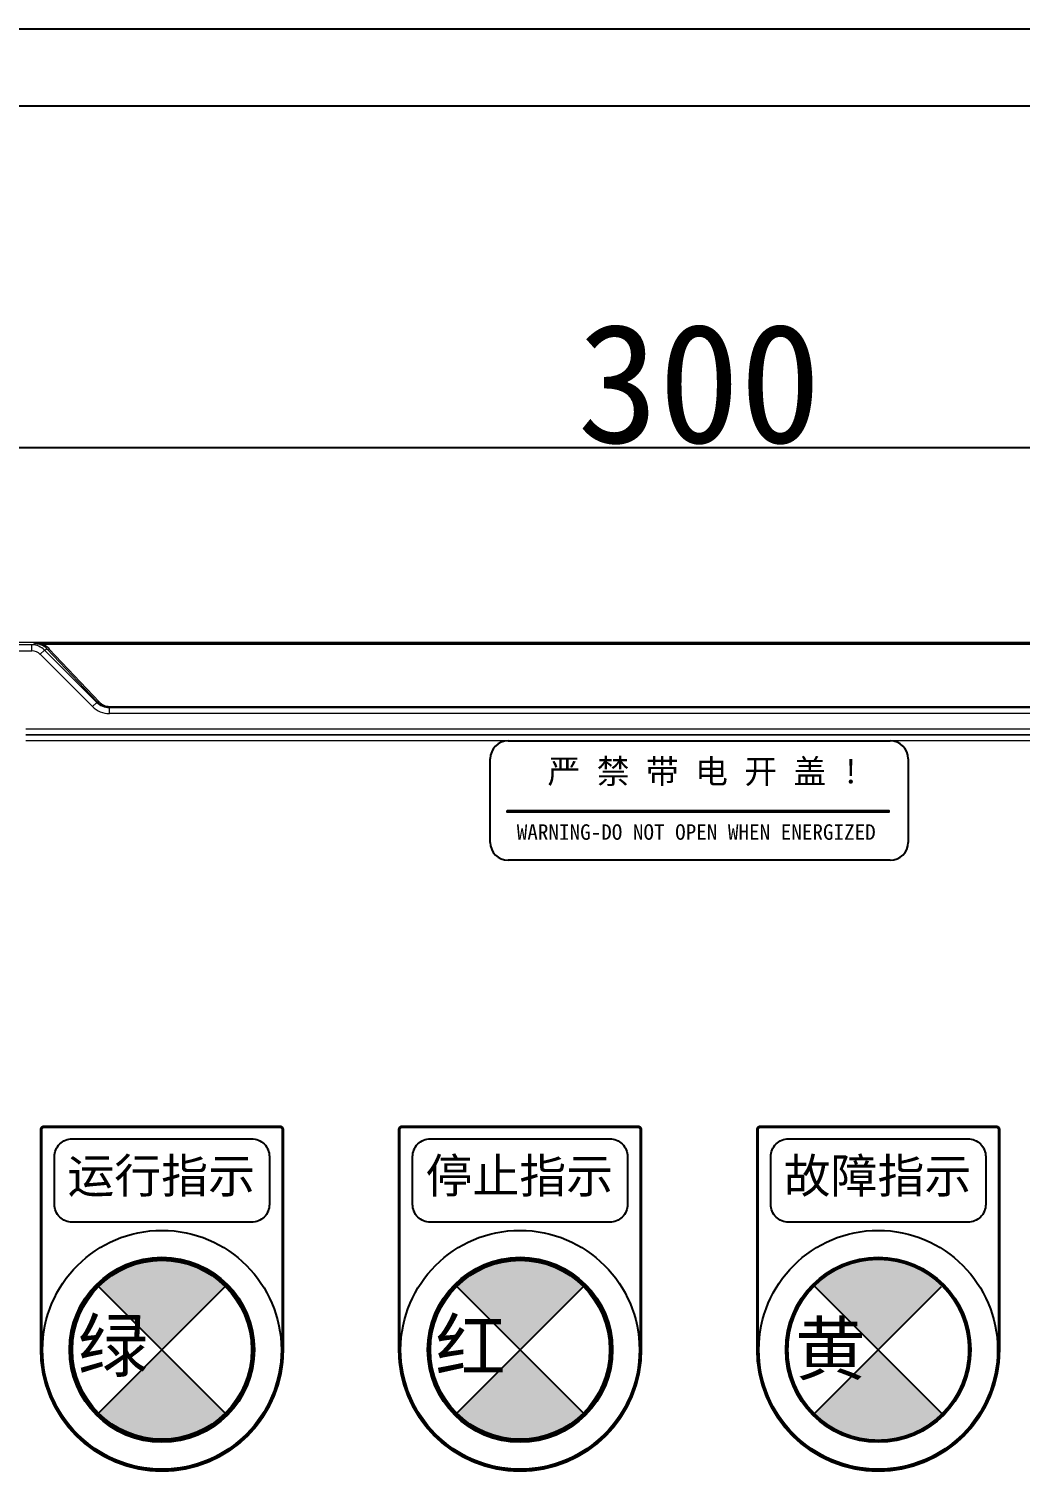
# Model space of a CAD drawing. Header units: millimetres. Extents: x 3916 to 6020, y 1867 to 2649.
# Drawn here: x 4098.4 to 4264.4, y 2407.5 to 2649.2 of the extents above; entities that cross this region are included whole.
import ezdxf

# ---------------------------------------------------------------- set-up
doc = ezdxf.new("R2010")
doc.units = ezdxf.units.MM
doc.layers.add('13', color=7, linetype='Continuous', lineweight=18)
doc.styles.add('宋体', font='')
doc.styles.get('宋体').set_extended_font_data('SimSun')
doc.dimstyles.new('尺寸标注$0', dxfattribs={"dimtxt": 20, "dimasz": 5, "dimexe": 1.25, "dimexo": 1, "dimtad": 1, "dimdec": 0, "dimdsep": 46, "dimtxsty": '宋体', "dimcen": 2.5, "dimclrd": 1, "dimclre": 1, "dimclrt": 1, "dimadec": 0, "dimazin": 0, "dimtfac": 1, "dimtdec": 0, "dimtmove": 0, "dimatfit": 3, "dimfxl": 0, "dimarcsym": 0})

# ---------------------------------------------------------------- blocks, each defined once
blk = doc.blocks.new('*D21')
at = {"color": 1, "lineweight": -2, "transparency": 16777216}
for p, q in [((4060.69, 2524.15), (4060.69, 2580.33)), ((4360.63, 2531.06), (4360.63, 2580.33)), ((4065.69, 2579.08), (4355.63, 2579.08))]:
    blk.add_line(p, q, dxfattribs=at)
at = {"color": 1, "transparency": 16777216}
for points in [[(4065.69, 2579.92), (4065.69, 2578.25), (4060.69, 2579.08)], [(4355.63, 2579.92), (4355.63, 2578.25), (4360.63, 2579.08)]]:
    blk.add_solid(points, dxfattribs=at)
at = {"layer": 'Defpoints', "color": 0, "transparency": 16777216}
for p in [(4360.63, 2579.08), (4360.63, 2530.06), (4060.69, 2523.15)]:
    blk.add_point(p, dxfattribs=at)
at = {"color": 1, "transparency": 16777216, "insert": (4210.66, 2589.71), "char_height": 20, "attachment_point": 5, "style": '宋体'}
blk.add_mtext('300', dxfattribs=at)
blk = doc.blocks.new('LX300300')
at = {"layer": '13'}
for p, q in [((-1439.23, 19915.44), (-1155.28, 19915.44)), ((-1409.06, 19914.98), (-1438.75, 19914.98)), ((-1438.75, 19913.98), (-1409.06, 19913.98)), ((-1409.06, 19914.98), (-1408.55, 19915.19)), ((-1409.06, 19913.98), (-1409.06, 19914.98)), ((-1408.54, 19915.19), (-1185.97, 19915.19)), ((-1407.65, 19913.4), (-1406.94, 19914.1)), ((-1398.9, 19904.64), (-1407.65, 19913.4)), ((-1187.36, 19915.03), (-1407.16, 19915.03)), ((-1406.48, 19914.28), (-1406.94, 19914.1)), ((-1406.94, 19914.1), (-1398.19, 19905.35)), ((-1398.14, 19905.42), (-1406.48, 19914.28)), ((-1406.13, 19914.29), (-1397.78, 19905.43)), ((-1398.9, 19904.64), (-1398.19, 19905.35)), ((-1398.19, 19905.35), (-1398.14, 19905.42)), ((-1396.04, 19904.52), (-1396.07, 19904.47)), ((-1396.07, 19904.47), (-1198.45, 19904.47)), ((-1396.07, 19903.47), (-1396.07, 19904.47)), ((-1198.45, 19903.47), (-1396.07, 19903.47)), ((-1396.04, 19904.67), (-1396.04, 19904.52)), ((-1396.04, 19904.67), (-1198.48, 19904.67)), ((-1198.48, 19904.52), (-1396.04, 19904.52)), ((-1410.06, 19900.91), (-1184.45, 19900.91)), ((-1184.45, 19899.91), (-1410.06, 19899.91)), ((-1410.05, 19899.89), (-1184.47, 19899.89)), ((-1184.47, 19898.9), (-1410.05, 19898.9))]:
    blk.add_line(p, q, dxfattribs=at)
for centre, major_axis, ratio, start_param, end_param in [((-1409.06, 19911.98), (-2.79, -1.11), 0.999632, 3.545827, 4.331568), ((-1409.06, 19911.98), (1.86, 0.74), 0.998897, 0.404234, 1.189975), ((-1407.16, 19915.37), (-0.209, -0.454), 0.366677, 0.036168, 0.897607), ((-1408.71, 19912.12), (-1.81, -2.53), 0.948739, 2.951609, 3.319465), ((-1408.71, 19911.78), (-2.09, -2.95), 0.955888, 2.951728, 3.319585), ((-1406.13, 19914.64), (-0.364, -0.343), 0.566149, 0.052396, 1.08098), ((-1396.07, 19907.47), (-2.4, -3.2), 0.999049, 6.141116, 6.926248), ((-1396.07, 19907.47), (-1.8, -2.4), 0.998416, 6.141116, 6.926248), ((-1397.78, 19905.78), (-0.364, -0.343), 0.566149, 0.052396, 1.08098), ((-1395.97, 19907.6), (-1.01, -2.93), 0.965117, 5.819624, 6.604756), ((-1395.97, 19907.26), (-0.85, -2.45), 0.958263, 5.81989, 6.605021)]:
    blk.add_ellipse(centre, major_axis=major_axis, ratio=ratio, start_param=start_param, end_param=end_param, dxfattribs=at)
for points, knots in [([(-1407.36, 19914.92), (-1407.52, 19914.98), (-1407.91, 19915.14), (-1408.31, 19915.17), (-1408.55, 19915.19)], [0, 0, 0, 0, 7585.400605, 18600.087983, 18600.087983, 18600.087983, 18600.087983]), ([(-1408.53, 19915.19), (-1408.3, 19915.19), (-1408.07, 19915.17), (-1407.61, 19915.12), (-1407.39, 19915.08), (-1407.16, 19915.03)], [0, 0, 0, 0, 9299.649649, 9299.649649, 18599.299297, 18599.299297, 18599.299297, 18599.299297])]:
    blk.add_open_spline(points, degree=3, knots=knots, dxfattribs=at)
blk = doc.blocks.new('46502450585')
at = {"color": 1}
for p, q in [((20166.39, 11913.71), (20230.39, 11913.71)), ((20163.39, 11896.71), (20163.39, 11910.71)), ((20233.39, 11910.71), (20233.39, 11896.71)), ((20230.39, 11893.71), (20166.39, 11893.71))]:
    blk.add_line(p, q, dxfattribs=at)
blk.add_lwpolyline([(20166.24, 11902.07), (20230.16, 11902.07), (20230.16, 11901.76), (20166.24, 11901.76)], close=True, dxfattribs=at)
for centre, start, end in [((20166.39, 11910.71), 90, 180), ((20230.39, 11910.71), 0, 90), ((20166.39, 11896.71), 180, 270), ((20230.39, 11896.71), 270, 0)]:
    blk.add_arc(centre, 3, start, end, dxfattribs=at)
at = {"color": 1, "attachment_point": 1, "style": '宋体'}
for s, insert, char_height, width in [('{\\fSimHei|b0|i0|c134|p49;严 禁 带 电 开 盖 !}', (20172.99, 11910.62), 4.03, 74.8801), ('{\\fSimHei|b0|i0|c134|p49;WARNING-DO NOT OPEN WHEN ENERGIZED}', (20167.83, 11899.74), 2.6, 76.466)]:
    blk.add_mtext(s, dxfattribs=dict(at, insert=insert, char_height=char_height, width=width))
blk = doc.blocks.new('6935636')
for points in [[(3273.89, 10061.31, 0.414214), (3252.68, 10061.31), (3263.28, 10050.7)], [(3263.28, 10050.7), (3252.68, 10040.1, 0.414214), (3273.89, 10040.1)]]:
    blk.add_hatch(color=1).paths.add_polyline_path(points)
blk.add_line((3243.03, 10050.7), (3243.03, 10087.55))
at = {"color": 1}
for p, q in [((3252.68, 10040.1), (3273.89, 10061.31)), ((3273.89, 10040.1), (3252.68, 10061.31)), ((3277.07, 10036.08), (3277.01, 10036.15))]:
    blk.add_line(p, q, dxfattribs=at)
at = {"color": 6}
blk.add_line((3267.24, 10031), (3267.21, 10031.12), dxfattribs=at)
at = {"const_width": 0.5}
for points in [[(3243.53, 10088.05), (3283.03, 10088.05)], [(3283.03, 10088.05), (3243.53, 10088.05)], [(3243.03, 10050.7), (3243.03, 10087.55)], [(3283.53, 10050.7), (3283.53, 10087.55)]]:
    blk.add_lwpolyline(points, dxfattribs=at)
for points in [[(3283.53, 10087.55, 0.414214), (3283.03, 10088.05)], [(3243.03, 10050.7, 1), (3283.53, 10050.7)]]:
    blk.add_lwpolyline(points, format="xyb", dxfattribs=at)
blk.add_lwpolyline([(3248.28, 10086.05), (3278.28, 10086.05, -0.414214), (3281.28, 10083.05), (3281.28, 10075.05, -0.414214), (3278.28, 10072.05), (3248.28, 10072.05, -0.414214), (3245.28, 10075.05), (3245.28, 10083.05, -0.414214)], format="xyb", close=True)
at = {"color": 1, "const_width": 0.5}
for points in [[(3278.53, 10050.7, 1), (3248.03, 10050.7)], [(3278.53, 10050.7, -1), (3248.03, 10050.7)]]:
    blk.add_lwpolyline(points, format="xyb", dxfattribs=at)
blk.add_circle((3263.28, 10050.7), 20)
at = {"color": 1}
blk.add_circle((3263.28, 10050.7), 15, dxfattribs=at)
blk = doc.blocks.new('453255')
at = {"const_width": 0.5}
blk.add_lwpolyline([(3243.03, 10087.55, -0.414214), (3243.53, 10088.05)], format="xyb", dxfattribs=at)
blk.add_arc((3243.53, 10087.55), 0.5, 90, 180)
blk.add_blockref('6935636', (0, 0))
blk = doc.blocks.new('3252545')
blk.add_blockref('453255', (3770.23, -5039.25))
at = {"insert": (7019.31, 5016.46), "char_height": 8.64, "width": 86.9568, "attachment_point": 1, "style": '宋体'}
blk.add_mtext('{\\fSimSun|b0|i0|c134|p2;红}', dxfattribs=at)
blk = doc.blocks.new('87963645365363')
for points in [[(3223.81, 10061.31, 0.414214), (3202.6, 10061.31), (3213.21, 10050.7)], [(3213.21, 10050.7), (3202.6, 10040.1, 0.414214), (3223.81, 10040.1)]]:
    blk.add_hatch(color=3).paths.add_polyline_path(points)
blk.add_line((3192.96, 10050.7), (3192.96, 10087.55))
at = {"color": 3}
for p, q in [((3202.6, 10040.1), (3223.81, 10061.31)), ((3223.81, 10040.1), (3202.6, 10061.31)), ((3226.99, 10036.08), (3226.93, 10036.15))]:
    blk.add_line(p, q, dxfattribs=at)
at = {"color": 6}
blk.add_line((3217.16, 10031), (3217.13, 10031.12), dxfattribs=at)
at = {"const_width": 0.5}
for points in [[(3193.46, 10088.05), (3232.96, 10088.05)], [(3232.96, 10088.05), (3193.46, 10088.05)], [(3192.96, 10050.7), (3192.96, 10087.55)], [(3233.46, 10050.7), (3233.46, 10087.55)]]:
    blk.add_lwpolyline(points, dxfattribs=at)
blk.add_lwpolyline([(3198.21, 10086.05), (3228.21, 10086.05, -0.414214), (3231.21, 10083.05), (3231.21, 10075.05, -0.414214), (3228.21, 10072.05), (3198.21, 10072.05, -0.414214), (3195.21, 10075.05), (3195.21, 10083.05, -0.414214)], format="xyb", close=True)
at = {"color": 3, "const_width": 0.5}
for points in [[(3228.46, 10050.7, 1), (3197.96, 10050.7)], [(3228.46, 10050.7, -1), (3197.96, 10050.7)]]:
    blk.add_lwpolyline(points, format="xyb", dxfattribs=at)
at = {"const_width": 0.5}
blk.add_lwpolyline([(3192.96, 10050.7, 1), (3233.46, 10050.7)], format="xyb", dxfattribs=at)
blk.add_circle((3213.21, 10050.7), 20)
at = {"color": 3}
blk.add_circle((3213.21, 10050.7), 15, dxfattribs=at)
blk = doc.blocks.new('532452354')
at = {"const_width": 0.5}
for points in [[(3192.96, 10087.55, -0.414214), (3193.46, 10088.05)], [(3233.46, 10087.55, 0.414214), (3232.96, 10088.05)]]:
    blk.add_lwpolyline(points, format="xyb", dxfattribs=at)
blk.add_arc((3193.46, 10087.55), 0.5, 90, 180)
blk.add_blockref('87963645365363', (0, 0))
blk = doc.blocks.new('452456')
blk.add_blockref('532452354', (3770.23, -5039.25))
at = {"insert": (6969.34, 5016.46), "char_height": 8.64, "width": 86.9568, "attachment_point": 1, "style": '宋体'}
blk.add_mtext('{\\fSimSun|b0|i0|c134|p2;绿}', dxfattribs=at)
blk = doc.blocks.new('78657898736')
for points in [[(3173.73, 10061.31, 0.414214), (3152.52, 10061.31), (3163.13, 10050.7)], [(3163.13, 10050.7), (3152.52, 10040.1, 0.414214), (3173.73, 10040.1)]]:
    blk.add_hatch(color=2).paths.add_polyline_path(points)
blk.add_line((3142.88, 10050.7), (3142.88, 10087.55))
at = {"color": 2}
for p, q in [((3152.52, 10040.1), (3173.73, 10061.31)), ((3173.73, 10040.1), (3152.52, 10061.31)), ((3176.91, 10036.08), (3176.85, 10036.15))]:
    blk.add_line(p, q, dxfattribs=at)
at = {"color": 6}
blk.add_line((3167.08, 10031), (3167.05, 10031.12), dxfattribs=at)
at = {"const_width": 0.5}
for points in [[(3143.38, 10088.05), (3182.88, 10088.05)], [(3182.88, 10088.05), (3143.38, 10088.05)], [(3142.88, 10050.7), (3142.88, 10087.55)], [(3183.38, 10050.7), (3183.38, 10087.55)]]:
    blk.add_lwpolyline(points, dxfattribs=at)
blk.add_lwpolyline([(3148.13, 10086.05), (3178.13, 10086.05, -0.414214), (3181.13, 10083.05), (3181.13, 10075.05, -0.414214), (3178.13, 10072.05), (3148.13, 10072.05, -0.414214), (3145.13, 10075.05), (3145.13, 10083.05, -0.414214)], format="xyb", close=True)
at = {"color": 2, "const_width": 0.5}
for points in [[(3178.38, 10050.7, 1), (3147.88, 10050.7)], [(3178.38, 10050.7, -1), (3147.88, 10050.7)]]:
    blk.add_lwpolyline(points, format="xyb", dxfattribs=at)
at = {"const_width": 0.5}
blk.add_lwpolyline([(3142.88, 10050.7, 1), (3183.38, 10050.7)], format="xyb", dxfattribs=at)
blk.add_circle((3163.13, 10050.7), 20)
blk = doc.blocks.new('45245254')
at = {"const_width": 0.5}
for points in [[(3142.88, 10087.55, -0.414214), (3143.38, 10088.05)], [(3183.38, 10087.55, 0.414214), (3182.88, 10088.05)]]:
    blk.add_lwpolyline(points, format="xyb", dxfattribs=at)
blk.add_arc((3143.38, 10087.55), 0.5, 90, 180)
blk.add_blockref('78657898736', (0, 0))
blk = doc.blocks.new('2365326535')
blk.add_blockref('45245254', (3770.23, -5039.25))
at = {"insert": (6919.46, 5015.96), "char_height": 8.64, "width": 86.9568, "attachment_point": 1, "style": '宋体'}
blk.add_mtext('{\\fSimSun|b0|i0|c134|p2;黄}', dxfattribs=at)
blk = doc.blocks.new('A$C765A0FFE')
at = {"color": 0, "lineweight": -3}
for p, q in [((0, 987.23), (1391.52, 987.23)), ((71.55, 969.34), (1373.63, 969.34))]:
    blk.add_line(p, q, dxfattribs=at)
blk = doc.blocks.new('A$C4B561680')
blk.add_blockref('A$C765A0FFE', (0, 0))

msp = doc.modelspace()

# ---------------------------------------------------------------- linework, layer by layer
at = {"color": 1, "linetype": 'Continuous'}
for centre in [(4120.66, 2427.95), (4180.66, 2427.95), (4240.66, 2427.95)]:
    msp.add_circle(centre, 15.5, dxfattribs=at)

# ---------------------------------------------------------------- block references
at = {"xscale": 0.7200000000000001, "yscale": 0.7200000000000001, "zscale": 0.7200000000000001}
msp.add_blockref('A$C4B561680', (3915.72, 1938.4), dxfattribs=at)
at = {"color": 0, "linetype": 'Continuous'}
msp.add_blockref('LX300300', (5507.92, -17368.96), dxfattribs=at)
at = {"lineweight": -3}
msp.add_blockref('46502450585', (-15987.73, -9383.77), dxfattribs=at)
for name, p in [('452456', (-2862.78, -2583.5)), ('3252545', (-2852.86, -2583.5)), ('2365326535', (-2692.7, -2583.5))]:
    msp.add_blockref(name, p)

# ---------------------------------------------------------------- texts
at = {"char_height": 5.76, "width": 57.9712, "attachment_point": 1, "style": '宋体'}
for s, insert in [('{\\fSimSun|b0|i0|c134|p2;运行指示}', (4104.82, 2459.98)), ('{\\fSimSun|b0|i0|c134|p2;停止指示}', (4164.82, 2459.98)), ('{\\fSimSun|b0|i0|c134|p2;故障指示}', (4224.82, 2459.98))]:
    msp.add_mtext(s, dxfattribs=dict(at, insert=insert))

# ---------------------------------------------------------------- dimensions: what is measured, and where the dimension line sits
dim = msp.add_linear_dim(base=(4360.63, 2579.08), p1=(4060.69, 2523.15), p2=(4360.63, 2530.06), dimstyle='尺寸标注$0')
dim.commit()
dim.dimension.update_dxf_attribs({"geometry": '*D21', "text_midpoint": (4210.66, 2579.08), "dimtype": 160})

doc.saveas('drawing.dxf')
